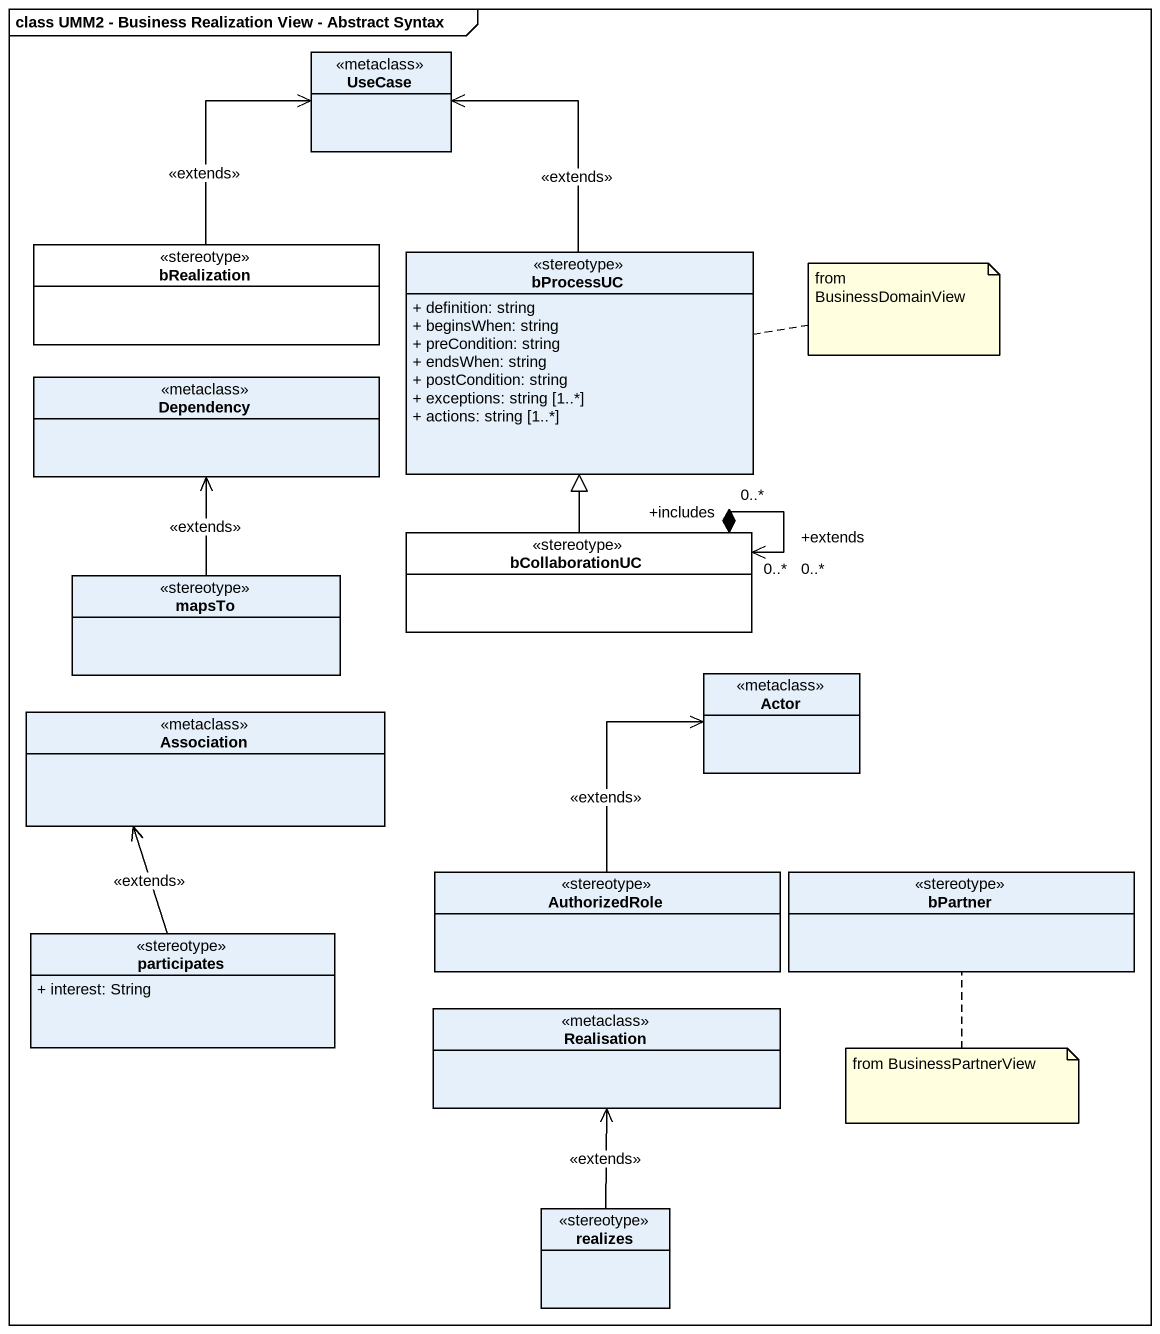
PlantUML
@startuml
mainframe class UMM2 - Business Realization View - Abstract Syntax
hide circle
hide empty members
skinparam classAttributeIconSize 0
class "UseCase" as UseCase_ <<metaclass>>
class bRealization <<stereotype>> #FFFFFF
class bProcessUC <<stereotype>> {
  + definition: string
  + beginsWhen: string
  + preCondition: string
  + endsWhen: string
  + postCondition: string
  + exceptions: string [1..*]
  + actions: string [1..*]
}
class Dependency <<metaclass>>
class mapsTo <<stereotype>>
class bCollaborationUC <<stereotype>> #FFFFFF
class Association <<metaclass>>
class "Actor" as Actor_ <<metaclass>>
class AuthorizedRole <<stereotype>>
class bPartner <<stereotype>>
class participates <<stereotype>> {
  + interest: String
}
class Realisation <<metaclass>>
class realizes <<stereotype>>
bRealization -up-> UseCase_ : <<extends>>
bProcessUC -up-> UseCase_ : <<extends>>
mapsTo -up-> Dependency : <<extends>>
bCollaborationUC -up-|> bProcessUC
bCollaborationUC "0..*" <--* "+includes" bCollaborationUC
bCollaborationUC "+extends\n0..*" -- "0..*" bCollaborationUC
AuthorizedRole -up-> Actor_ : <<extends>>
participates -up-> Association : <<extends>>
realizes -up-> Realisation : <<extends>>
note right of bProcessUC : from BusinessDomainView
note bottom of bPartner : from BusinessPartnerView
@enduml
